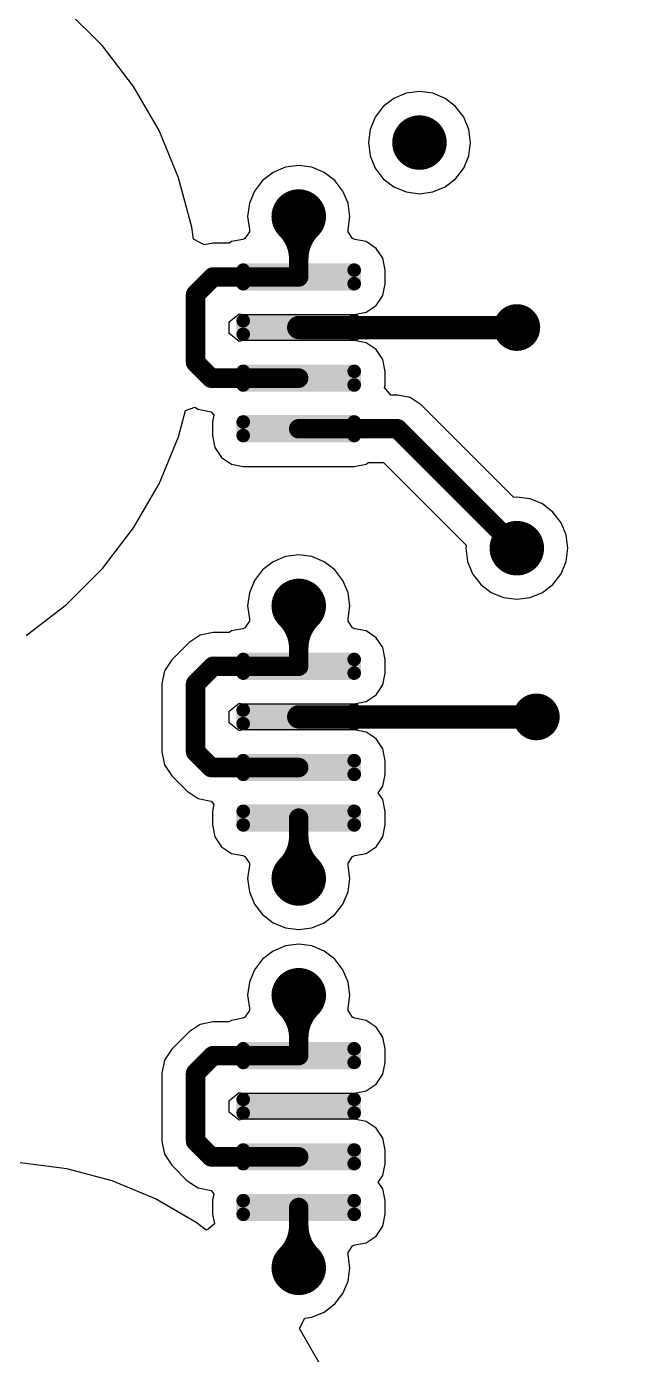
# Model space of a CAD drawing. Header units: millimetres. Extents: x 201 to 305, y 187 to 304.
# Drawn here: x 223.21 to 230.87, y 274.11 to 291.19 of the extents above; entities that cross this region are included whole.
import ezdxf

# ---------------------------------------------------------------- set-up
doc = ezdxf.new("R2010")
doc.units = ezdxf.units.MM
doc.layers.add('TopLayer', color=1, linetype='Continuous')

# ---------------------------------------------------------------- blocks, each defined once
blk = doc.blocks.new('TSSOP_8_4')
at = {"layer": 'TopLayer', "const_width": 0.0875}
for points in [[(-1.106, 4.013, 1), (-1.019, 4.013, 1)], [(-0.931, 4.013, 1), (-0.844, 4.013, 1)], [(-0.456, 4.013, 1), (-0.369, 4.013, 1)], [(-0.281, 4.013, 1), (-0.194, 4.013, 1)], [(0.194, 4.013, 1), (0.281, 4.013, 1)], [(0.369, 4.013, 1), (0.456, 4.013, 1)], [(0.844, 4.013, 1), (0.931, 4.013, 1)], [(1.019, 4.013, 1), (1.106, 4.013, 1)], [(-1.106, 2.588, 1), (-1.019, 2.588, 1)], [(-0.931, 2.588, 1), (-0.844, 2.588, 1)], [(-0.456, 2.588, 1), (-0.369, 2.588, 1)], [(-0.281, 2.588, 1), (-0.194, 2.588, 1)], [(0.194, 2.588, 1), (0.281, 2.588, 1)], [(0.369, 2.588, 1), (0.456, 2.588, 1)], [(0.844, 2.588, 1), (0.931, 2.588, 1)], [(1.019, 2.588, 1), (1.106, 2.588, 1)], [(-1.106, -2.588, 1), (-1.019, -2.588, 1)], [(-0.931, -2.588, 1), (-0.844, -2.588, 1)], [(-0.456, -2.588, 1), (-0.369, -2.588, 1)], [(-0.281, -2.588, 1), (-0.194, -2.588, 1)], [(0.194, -2.588, 1), (0.281, -2.588, 1)], [(0.369, -2.588, 1), (0.456, -2.588, 1)], [(0.844, -2.588, 1), (0.931, -2.588, 1)], [(1.019, -2.588, 1), (1.106, -2.588, 1)], [(-1.106, -4.013, 1), (-1.019, -4.013, 1)], [(-0.931, -4.013, 1), (-0.844, -4.013, 1)], [(-0.456, -4.013, 1), (-0.369, -4.013, 1)], [(-0.281, -4.013, 1), (-0.194, -4.013, 1)], [(0.194, -4.013, 1), (0.281, -4.013, 1)], [(0.369, -4.013, 1), (0.456, -4.013, 1)], [(0.844, -4.013, 1), (0.931, -4.013, 1)], [(1.019, -4.013, 1), (1.106, -4.013, 1)]]:
    blk.add_lwpolyline(points, format="xyb", close=True, dxfattribs=at)
at = {"layer": 'TopLayer'}
for points in [[(-1.062, 2.5), (-0.887, 2.5), (-1.062, 4.1), (-0.887, 4.1)], [(-0.413, 2.5), (-0.238, 2.5), (-0.413, 4.1), (-0.238, 4.1)], [(0.238, 2.5), (0.413, 2.5), (0.238, 4.1), (0.413, 4.1)], [(0.887, 2.5), (1.062, 2.5), (0.887, 4.1), (1.062, 4.1)], [(-1.15, 2.588), (-0.8, 2.588), (-1.15, 4.013), (-0.8, 4.013)], [(-0.5, 2.588), (-0.15, 2.588), (-0.5, 4.013), (-0.15, 4.013)], [(0.15, 2.588), (0.5, 2.588), (0.15, 4.013), (0.5, 4.013)], [(0.8, 2.588), (1.15, 2.588), (0.8, 4.013), (1.15, 4.013)], [(-1.062, -4.1), (-0.887, -4.1), (-1.062, -2.5), (-0.887, -2.5)], [(-0.413, -4.1), (-0.238, -4.1), (-0.413, -2.5), (-0.238, -2.5)], [(0.238, -4.1), (0.413, -4.1), (0.238, -2.5), (0.413, -2.5)], [(0.887, -4.1), (1.062, -4.1), (0.887, -2.5), (1.062, -2.5)], [(-1.15, -4.013), (-0.8, -4.013), (-1.15, -2.588), (-0.8, -2.588)], [(-0.5, -4.013), (-0.15, -4.013), (-0.5, -2.588), (-0.15, -2.588)], [(0.15, -4.013), (0.5, -4.013), (0.15, -2.588), (0.5, -2.588)], [(0.8, -4.013), (1.15, -4.013), (0.8, -2.588), (1.15, -2.588)]]:
    blk.add_solid(points, dxfattribs=at)
blk = doc.blocks.new('TSSOP_8_5')
at = {"layer": 'TopLayer', "const_width": 0.0875}
for points in [[(-1.106, 4.013, 1), (-1.019, 4.013, 1)], [(-0.931, 4.013, 1), (-0.844, 4.013, 1)], [(-0.456, 4.013, 1), (-0.369, 4.013, 1)], [(-0.281, 4.013, 1), (-0.194, 4.013, 1)], [(0.194, 4.013, 1), (0.281, 4.013, 1)], [(0.369, 4.013, 1), (0.456, 4.013, 1)], [(0.844, 4.013, 1), (0.931, 4.013, 1)], [(1.019, 4.013, 1), (1.106, 4.013, 1)], [(-1.106, 2.588, 1), (-1.019, 2.588, 1)], [(-0.931, 2.588, 1), (-0.844, 2.588, 1)], [(-0.456, 2.588, 1), (-0.369, 2.588, 1)], [(-0.281, 2.588, 1), (-0.194, 2.588, 1)], [(0.194, 2.588, 1), (0.281, 2.588, 1)], [(0.369, 2.588, 1), (0.456, 2.588, 1)], [(0.844, 2.588, 1), (0.931, 2.588, 1)], [(1.019, 2.588, 1), (1.106, 2.588, 1)], [(-1.106, -2.588, 1), (-1.019, -2.588, 1)], [(-0.931, -2.588, 1), (-0.844, -2.588, 1)], [(-0.456, -2.588, 1), (-0.369, -2.588, 1)], [(-0.281, -2.588, 1), (-0.194, -2.588, 1)], [(0.194, -2.588, 1), (0.281, -2.588, 1)], [(0.369, -2.588, 1), (0.456, -2.588, 1)], [(0.844, -2.588, 1), (0.931, -2.588, 1)], [(1.019, -2.588, 1), (1.106, -2.588, 1)], [(-1.106, -4.013, 1), (-1.019, -4.013, 1)], [(-0.931, -4.013, 1), (-0.844, -4.013, 1)], [(-0.456, -4.013, 1), (-0.369, -4.013, 1)], [(-0.281, -4.013, 1), (-0.194, -4.013, 1)], [(0.194, -4.013, 1), (0.281, -4.013, 1)], [(0.369, -4.013, 1), (0.456, -4.013, 1)], [(0.844, -4.013, 1), (0.931, -4.013, 1)], [(1.019, -4.013, 1), (1.106, -4.013, 1)]]:
    blk.add_lwpolyline(points, format="xyb", close=True, dxfattribs=at)
at = {"layer": 'TopLayer'}
for points in [[(-1.062, 2.5), (-0.887, 2.5), (-1.062, 4.1), (-0.887, 4.1)], [(-0.413, 2.5), (-0.238, 2.5), (-0.413, 4.1), (-0.238, 4.1)], [(0.238, 2.5), (0.413, 2.5), (0.238, 4.1), (0.413, 4.1)], [(0.887, 2.5), (1.062, 2.5), (0.887, 4.1), (1.062, 4.1)], [(-1.15, 2.588), (-0.8, 2.588), (-1.15, 4.013), (-0.8, 4.013)], [(-0.5, 2.588), (-0.15, 2.588), (-0.5, 4.013), (-0.15, 4.013)], [(0.15, 2.588), (0.5, 2.588), (0.15, 4.013), (0.5, 4.013)], [(0.8, 2.588), (1.15, 2.588), (0.8, 4.013), (1.15, 4.013)], [(-1.062, -4.1), (-0.887, -4.1), (-1.062, -2.5), (-0.887, -2.5)], [(-0.413, -4.1), (-0.238, -4.1), (-0.413, -2.5), (-0.238, -2.5)], [(0.238, -4.1), (0.413, -4.1), (0.238, -2.5), (0.413, -2.5)], [(0.887, -4.1), (1.062, -4.1), (0.887, -2.5), (1.062, -2.5)], [(-1.15, -4.013), (-0.8, -4.013), (-1.15, -2.588), (-0.8, -2.588)], [(-0.5, -4.013), (-0.15, -4.013), (-0.5, -2.588), (-0.15, -2.588)], [(0.15, -4.013), (0.5, -4.013), (0.15, -2.588), (0.5, -2.588)], [(0.8, -4.013), (1.15, -4.013), (0.8, -2.588), (1.15, -2.588)]]:
    blk.add_solid(points, dxfattribs=at)
blk = doc.blocks.new('TSSOP_8_126')
at = {"layer": 'TopLayer', "const_width": 0.0875}
for points in [[(-1.106, 4.013, 1), (-1.019, 4.013, 1)], [(-0.931, 4.013, 1), (-0.844, 4.013, 1)], [(-0.456, 4.013, 1), (-0.369, 4.013, 1)], [(-0.281, 4.013, 1), (-0.194, 4.013, 1)], [(0.194, 4.013, 1), (0.281, 4.013, 1)], [(0.369, 4.013, 1), (0.456, 4.013, 1)], [(0.844, 4.013, 1), (0.931, 4.013, 1)], [(1.019, 4.013, 1), (1.106, 4.013, 1)], [(-1.106, 2.588, 1), (-1.019, 2.588, 1)], [(-0.931, 2.588, 1), (-0.844, 2.588, 1)], [(-0.456, 2.588, 1), (-0.369, 2.588, 1)], [(-0.281, 2.588, 1), (-0.194, 2.588, 1)], [(0.194, 2.588, 1), (0.281, 2.588, 1)], [(0.369, 2.588, 1), (0.456, 2.588, 1)], [(0.844, 2.588, 1), (0.931, 2.588, 1)], [(1.019, 2.588, 1), (1.106, 2.588, 1)], [(-1.106, -2.588, 1), (-1.019, -2.588, 1)], [(-0.931, -2.588, 1), (-0.844, -2.588, 1)], [(-0.456, -2.588, 1), (-0.369, -2.588, 1)], [(-0.281, -2.588, 1), (-0.194, -2.588, 1)], [(0.194, -2.588, 1), (0.281, -2.588, 1)], [(0.369, -2.588, 1), (0.456, -2.588, 1)], [(0.844, -2.588, 1), (0.931, -2.588, 1)], [(1.019, -2.588, 1), (1.106, -2.588, 1)], [(-1.106, -4.013, 1), (-1.019, -4.013, 1)], [(-0.931, -4.013, 1), (-0.844, -4.013, 1)], [(-0.456, -4.013, 1), (-0.369, -4.013, 1)], [(-0.281, -4.013, 1), (-0.194, -4.013, 1)], [(0.194, -4.013, 1), (0.281, -4.013, 1)], [(0.369, -4.013, 1), (0.456, -4.013, 1)], [(0.844, -4.013, 1), (0.931, -4.013, 1)], [(1.019, -4.013, 1), (1.106, -4.013, 1)]]:
    blk.add_lwpolyline(points, format="xyb", close=True, dxfattribs=at)
at = {"layer": 'TopLayer'}
for points in [[(-1.062, 2.5), (-0.887, 2.5), (-1.062, 4.1), (-0.887, 4.1)], [(-0.413, 2.5), (-0.238, 2.5), (-0.413, 4.1), (-0.238, 4.1)], [(0.238, 2.5), (0.413, 2.5), (0.238, 4.1), (0.413, 4.1)], [(0.887, 2.5), (1.062, 2.5), (0.887, 4.1), (1.062, 4.1)], [(-1.15, 2.588), (-0.8, 2.588), (-1.15, 4.013), (-0.8, 4.013)], [(-0.5, 2.588), (-0.15, 2.588), (-0.5, 4.013), (-0.15, 4.013)], [(0.15, 2.588), (0.5, 2.588), (0.15, 4.013), (0.5, 4.013)], [(0.8, 2.588), (1.15, 2.588), (0.8, 4.013), (1.15, 4.013)], [(-1.062, -4.1), (-0.887, -4.1), (-1.062, -2.5), (-0.887, -2.5)], [(-0.413, -4.1), (-0.238, -4.1), (-0.413, -2.5), (-0.238, -2.5)], [(0.238, -4.1), (0.413, -4.1), (0.238, -2.5), (0.413, -2.5)], [(0.887, -4.1), (1.062, -4.1), (0.887, -2.5), (1.062, -2.5)], [(-1.15, -4.013), (-0.8, -4.013), (-1.15, -2.588), (-0.8, -2.588)], [(-0.5, -4.013), (-0.15, -4.013), (-0.5, -2.588), (-0.15, -2.588)], [(0.15, -4.013), (0.5, -4.013), (0.15, -2.588), (0.5, -2.588)], [(0.8, -4.013), (1.15, -4.013), (0.8, -2.588), (1.15, -2.588)]]:
    blk.add_solid(points, dxfattribs=at)

msp = doc.modelspace()

# ---------------------------------------------------------------- linework, layer by layer
at = {"layer": 'TopLayer'}
for p, q in [((224.179, 290.941), (223.715, 291.405)), ((224.578, 290.421), (224.179, 290.941)), ((224.906, 289.854), (224.578, 290.421)), ((228.08, 290.333), (227.922, 290.268)), ((228.25, 290.356), (228.08, 290.333)), ((228.42, 290.333), (228.25, 290.356)), ((228.578, 290.268), (228.42, 290.333)), ((227.786, 290.164), (227.682, 290.028)), ((227.922, 290.268), (227.786, 290.164)), ((228.714, 290.164), (228.578, 290.268)), ((228.818, 290.028), (228.714, 290.164)), ((227.682, 290.028), (227.617, 289.87)), ((228.883, 289.87), (228.818, 290.028)), ((225.157, 289.248), (224.906, 289.854)), ((227.617, 289.87), (227.594, 289.7)), ((228.906, 289.7), (228.883, 289.87)), ((227.594, 289.7), (227.617, 289.53)), ((228.883, 289.53), (228.906, 289.7)), ((227.617, 289.53), (227.682, 289.372)), ((228.818, 289.372), (228.883, 289.53)), ((226.372, 289.318), (226.236, 289.214)), ((226.53, 289.383), (226.372, 289.318)), ((226.7, 289.406), (226.53, 289.383)), ((226.87, 289.383), (226.7, 289.406)), ((227.028, 289.318), (226.87, 289.383)), ((227.164, 289.214), (227.028, 289.318)), ((227.682, 289.372), (227.786, 289.236)), ((228.714, 289.236), (228.818, 289.372)), ((225.326, 288.615), (225.157, 289.248)), ((226.236, 289.214), (226.132, 289.078)), ((227.268, 289.078), (227.164, 289.214)), ((227.786, 289.236), (227.922, 289.132)), ((227.922, 289.132), (228.08, 289.067)), ((228.42, 289.067), (228.578, 289.132)), ((228.578, 289.132), (228.714, 289.236)), ((226.132, 289.078), (226.067, 288.92)), ((227.333, 288.92), (227.268, 289.078)), ((228.08, 289.067), (228.25, 289.044)), ((228.25, 289.044), (228.42, 289.067)), ((226.067, 288.92), (226.044, 288.75)), ((227.356, 288.75), (227.333, 288.92)), ((225.347, 288.458), (225.326, 288.615)), ((226.044, 288.75), (226.066, 288.585)), ((227.334, 288.585), (227.356, 288.75)), ((225.485, 288.385), (225.347, 288.458)), ((225.981, 288.456), (225.836, 288.428)), ((226.01, 288.467), (225.981, 288.456)), ((226.067, 288.554), (226.01, 288.467)), ((226.066, 288.585), (226.067, 288.554)), ((227.333, 288.554), (227.334, 288.585)), ((227.39, 288.467), (227.333, 288.554)), ((227.419, 288.456), (227.39, 288.467)), ((227.564, 288.428), (227.419, 288.456)), ((225.6, 288.408), (225.485, 288.385)), ((225.808, 288.408), (225.6, 288.408)), ((225.836, 288.428), (225.808, 288.408)), ((227.692, 288.342), (227.564, 288.428)), ((227.778, 288.214), (227.692, 288.342)), ((227.808, 288.062), (227.778, 288.214)), ((227.808, 287.887), (227.808, 288.062)), ((227.778, 287.736), (227.808, 287.887)), ((227.564, 287.522), (227.692, 287.608)), ((227.692, 287.608), (227.778, 287.736)), ((225.808, 287.4), (225.935, 287.503)), ((225.935, 287.503), (225.987, 287.492)), ((225.987, 287.492), (227.412, 287.492)), ((227.412, 287.492), (227.564, 287.522)), ((225.808, 287.25), (225.808, 287.4)), ((225.935, 287.147), (225.808, 287.25)), ((225.987, 287.158), (225.935, 287.147)), ((227.412, 287.158), (225.987, 287.158)), ((227.564, 287.128), (227.412, 287.158)), ((227.692, 287.042), (227.564, 287.128)), ((227.778, 286.914), (227.692, 287.042)), ((227.808, 286.762), (227.778, 286.914)), ((227.808, 286.587), (227.808, 286.762)), ((227.801, 286.556), (227.808, 286.587)), ((227.882, 286.458), (227.801, 286.556)), ((227.966, 286.458), (227.882, 286.458)), ((228.132, 286.425), (227.966, 286.458)), ((228.272, 286.331), (228.132, 286.425)), ((225.157, 285.922), (225.247, 286.259)), ((225.247, 286.259), (225.366, 286.303)), ((225.366, 286.303), (225.409, 286.275)), ((225.409, 286.275), (225.575, 286.242)), ((225.575, 286.242), (225.61, 286.199)), ((229.462, 285.142), (228.272, 286.331)), ((225.61, 286.199), (225.592, 286.112)), ((225.592, 286.112), (225.592, 285.937)), ((224.907, 285.317), (225.157, 285.922)), ((225.592, 285.937), (225.622, 285.786)), ((225.622, 285.786), (225.708, 285.658)), ((225.708, 285.658), (225.836, 285.572)), ((225.836, 285.572), (225.987, 285.542)), ((225.987, 285.542), (227.412, 285.542)), ((227.412, 285.542), (227.564, 285.572)), ((227.564, 285.572), (227.592, 285.592)), ((227.592, 285.592), (227.787, 285.592)), ((227.787, 285.592), (228.849, 284.529)), ((224.58, 284.751), (224.907, 285.317)), ((229.5, 285.147), (229.462, 285.142)), ((229.67, 285.124), (229.5, 285.147)), ((229.828, 285.059), (229.67, 285.124)), ((229.964, 284.955), (229.828, 285.059)), ((230.068, 284.819), (229.964, 284.955)), ((224.181, 284.231), (224.58, 284.751)), ((230.133, 284.661), (230.068, 284.819)), ((228.849, 284.529), (228.844, 284.491)), ((230.156, 284.491), (230.133, 284.661)), ((226.53, 284.383), (226.372, 284.318)), ((226.7, 284.406), (226.53, 284.383)), ((226.87, 284.383), (226.7, 284.406)), ((227.028, 284.318), (226.87, 284.383)), ((228.844, 284.491), (228.867, 284.321)), ((230.133, 284.321), (230.156, 284.491)), ((223.719, 283.769), (224.181, 284.231)), ((226.236, 284.214), (226.132, 284.078)), ((226.372, 284.318), (226.236, 284.214)), ((227.164, 284.214), (227.028, 284.318)), ((227.268, 284.078), (227.164, 284.214)), ((228.867, 284.321), (228.932, 284.163)), ((230.068, 284.163), (230.133, 284.321)), ((226.132, 284.078), (226.067, 283.92)), ((227.333, 283.92), (227.268, 284.078)), ((228.932, 284.163), (229.036, 284.027)), ((229.036, 284.027), (229.172, 283.923)), ((229.828, 283.923), (229.964, 284.027)), ((229.964, 284.027), (230.068, 284.163)), ((226.067, 283.92), (226.044, 283.75)), ((227.356, 283.75), (227.333, 283.92)), ((229.172, 283.923), (229.33, 283.858)), ((229.33, 283.858), (229.5, 283.835)), ((229.5, 283.835), (229.67, 283.858)), ((229.67, 283.858), (229.828, 283.923)), ((223.199, 283.37), (223.719, 283.769)), ((226.044, 283.75), (226.066, 283.585)), ((227.334, 283.585), (227.356, 283.75)), ((226.067, 283.554), (226.01, 283.467)), ((226.066, 283.585), (226.067, 283.554)), ((227.333, 283.554), (227.334, 283.585)), ((227.39, 283.467), (227.333, 283.554)), ((225.434, 283.375), (225.294, 283.281)), ((225.6, 283.408), (225.434, 283.375)), ((225.808, 283.408), (225.6, 283.408)), ((225.836, 283.428), (225.808, 283.408)), ((225.981, 283.456), (225.836, 283.428)), ((226.01, 283.467), (225.981, 283.456)), ((227.419, 283.456), (227.39, 283.467)), ((227.564, 283.428), (227.419, 283.456)), ((227.692, 283.342), (227.564, 283.428)), ((227.778, 283.214), (227.692, 283.342)), ((225.294, 283.281), (225.069, 283.056)), ((227.808, 283.062), (227.778, 283.214)), ((225.069, 283.056), (224.975, 282.916)), ((227.808, 282.887), (227.808, 283.062)), ((224.975, 282.916), (224.942, 282.75)), ((227.778, 282.736), (227.808, 282.887)), ((224.942, 282.75), (224.942, 281.875)), ((227.692, 282.608), (227.778, 282.736)), ((225.808, 282.4), (225.935, 282.503)), ((225.935, 282.503), (225.987, 282.492)), ((225.987, 282.492), (227.412, 282.492)), ((227.412, 282.492), (227.564, 282.522)), ((227.564, 282.522), (227.692, 282.608)), ((225.808, 282.25), (225.808, 282.4)), ((225.935, 282.147), (225.808, 282.25)), ((225.987, 282.158), (225.935, 282.147)), ((227.412, 282.158), (225.987, 282.158)), ((227.564, 282.128), (227.412, 282.158)), ((227.692, 282.042), (227.564, 282.128)), ((227.778, 281.914), (227.692, 282.042)), ((224.942, 281.875), (224.975, 281.709)), ((227.808, 281.762), (227.778, 281.914)), ((224.975, 281.709), (225.069, 281.569)), ((227.808, 281.587), (227.808, 281.762)), ((225.069, 281.569), (225.269, 281.369)), ((227.72, 281.35), (227.778, 281.436)), ((227.778, 281.436), (227.808, 281.587)), ((225.269, 281.369), (225.409, 281.275)), ((225.409, 281.275), (225.575, 281.242)), ((227.778, 281.264), (227.72, 281.35)), ((227.808, 281.112), (227.778, 281.264)), ((225.575, 281.242), (225.61, 281.199)), ((225.61, 281.199), (225.592, 281.112)), ((225.592, 281.112), (225.592, 280.937)), ((227.808, 280.937), (227.808, 281.112)), ((225.592, 280.937), (225.622, 280.786)), ((227.778, 280.786), (227.808, 280.937)), ((225.622, 280.786), (225.708, 280.658)), ((227.692, 280.658), (227.778, 280.786)), ((225.708, 280.658), (225.836, 280.572)), ((227.564, 280.572), (227.692, 280.658)), ((225.836, 280.572), (225.981, 280.544)), ((225.981, 280.544), (226.01, 280.533)), ((226.01, 280.533), (226.067, 280.446)), ((226.066, 280.415), (226.044, 280.25)), ((226.067, 280.446), (226.066, 280.415)), ((227.333, 280.446), (227.39, 280.533)), ((227.334, 280.415), (227.333, 280.446)), ((227.356, 280.25), (227.334, 280.415)), ((227.39, 280.533), (227.419, 280.544)), ((227.419, 280.544), (227.564, 280.572)), ((226.044, 280.25), (226.067, 280.08)), ((227.333, 280.08), (227.356, 280.25)), ((226.067, 280.08), (226.132, 279.922)), ((227.268, 279.922), (227.333, 280.08)), ((226.132, 279.922), (226.236, 279.786)), ((227.164, 279.786), (227.268, 279.922)), ((226.236, 279.786), (226.372, 279.682)), ((227.028, 279.682), (227.164, 279.786)), ((226.372, 279.682), (226.53, 279.617)), ((226.53, 279.617), (226.7, 279.594)), ((226.7, 279.594), (226.87, 279.617)), ((226.87, 279.617), (227.028, 279.682)), ((226.7, 279.406), (226.53, 279.383)), ((226.87, 279.383), (226.7, 279.406)), ((226.236, 279.214), (226.132, 279.078)), ((226.372, 279.318), (226.236, 279.214)), ((226.53, 279.383), (226.372, 279.318)), ((227.028, 279.318), (226.87, 279.383)), ((227.164, 279.214), (227.028, 279.318)), ((227.268, 279.078), (227.164, 279.214)), ((226.132, 279.078), (226.067, 278.92)), ((227.333, 278.92), (227.268, 279.078)), ((226.067, 278.92), (226.044, 278.75)), ((227.356, 278.75), (227.333, 278.92)), ((226.044, 278.75), (226.066, 278.585)), ((227.334, 278.585), (227.356, 278.75)), ((226.067, 278.554), (226.01, 278.467)), ((226.066, 278.585), (226.067, 278.554)), ((227.333, 278.554), (227.334, 278.585)), ((227.39, 278.467), (227.333, 278.554)), ((225.434, 278.375), (225.294, 278.281)), ((225.6, 278.408), (225.434, 278.375)), ((225.808, 278.408), (225.6, 278.408)), ((225.836, 278.428), (225.808, 278.408)), ((225.981, 278.456), (225.836, 278.428)), ((226.01, 278.467), (225.981, 278.456)), ((227.419, 278.456), (227.39, 278.467)), ((227.564, 278.428), (227.419, 278.456)), ((227.692, 278.342), (227.564, 278.428)), ((225.294, 278.281), (225.069, 278.056)), ((227.778, 278.214), (227.692, 278.342)), ((227.808, 278.062), (227.778, 278.214)), ((225.069, 278.056), (224.975, 277.916)), ((227.808, 277.887), (227.808, 278.062)), ((224.975, 277.916), (224.942, 277.75)), ((227.778, 277.736), (227.808, 277.887)), ((224.942, 277.75), (224.942, 276.875)), ((227.692, 277.608), (227.778, 277.736)), ((227.412, 277.492), (227.564, 277.522)), ((227.564, 277.522), (227.692, 277.608)), ((225.808, 277.4), (225.935, 277.503)), ((225.808, 277.25), (225.808, 277.4)), ((225.935, 277.503), (225.987, 277.492)), ((225.987, 277.492), (227.412, 277.492)), ((225.935, 277.147), (225.808, 277.25)), ((225.987, 277.158), (225.935, 277.147)), ((227.412, 277.158), (225.987, 277.158)), ((227.564, 277.128), (227.412, 277.158)), ((227.692, 277.042), (227.564, 277.128)), ((227.778, 276.914), (227.692, 277.042)), ((224.942, 276.875), (224.975, 276.709)), ((227.808, 276.762), (227.778, 276.914)), ((224.975, 276.709), (225.069, 276.569)), ((227.808, 276.587), (227.808, 276.762)), ((223.722, 276.521), (223.125, 276.6)), ((224.305, 276.365), (223.722, 276.521)), ((225.069, 276.569), (225.269, 276.369)), ((227.778, 276.436), (227.808, 276.587)), ((224.862, 276.134), (224.305, 276.365)), ((225.269, 276.369), (225.409, 276.275)), ((227.72, 276.35), (227.778, 276.436)), ((227.778, 276.264), (227.72, 276.35)), ((225.409, 276.275), (225.575, 276.242)), ((225.575, 276.242), (225.61, 276.199)), ((225.61, 276.199), (225.592, 276.113)), ((227.808, 276.113), (227.778, 276.264)), ((225.384, 275.833), (224.862, 276.134)), ((225.592, 276.113), (225.592, 275.937)), ((227.808, 275.937), (227.808, 276.113)), ((225.513, 275.734), (225.384, 275.833)), ((225.617, 275.815), (225.539, 275.747)), ((225.592, 275.937), (225.617, 275.815)), ((227.778, 275.786), (227.808, 275.937)), ((225.539, 275.747), (225.513, 275.734)), ((227.564, 275.572), (227.692, 275.658)), ((227.692, 275.658), (227.778, 275.786)), ((227.333, 275.446), (227.39, 275.533)), ((227.39, 275.533), (227.419, 275.544)), ((227.419, 275.544), (227.564, 275.572)), ((227.334, 275.415), (227.333, 275.446)), ((227.356, 275.25), (227.334, 275.415)), ((227.333, 275.08), (227.356, 275.25)), ((227.268, 274.922), (227.333, 275.08)), ((227.028, 274.682), (227.164, 274.786)), ((227.164, 274.786), (227.268, 274.922)), ((226.708, 274.471), (226.778, 274.605)), ((226.778, 274.605), (226.87, 274.617)), ((226.87, 274.617), (227.028, 274.682)), ((226.958, 274.039), (226.708, 274.471))]:
    msp.add_line(p, q, dxfattribs=at)
for points, const_width in [([(228.075, 289.7, 1), (228.425, 289.7, 1)], 0.35), ([(226.525, 288.75, 1), (226.875, 288.75, 1)], 0.35), ([(226.637, 288.75, 1), (226.762, 288.75, 1)], 0.125), ([(226.478, 288.591, 1), (226.603, 288.591, 1)], 0.125), ([(226.797, 288.591, 1), (226.922, 288.591, 1)], 0.125), ([(226.637, 288.207, 1), (226.762, 288.207, 1)], 0.125), ([(226.637, 288.207, 1), (226.762, 288.207, 1)], 0.125), ([(225.537, 287.975, 1), (225.662, 287.975, 1)], 0.125), ([(225.537, 287.975, 1), (225.662, 287.975, 1)], 0.125), ([(226.637, 287.975, 1), (226.762, 287.975, 1)], 0.125), ([(226.637, 287.975, 1), (226.762, 287.975, 1)], 0.125), ([(225.313, 287.75, 1), (225.437, 287.75, 1)], 0.125), ([(225.313, 287.75, 1), (225.437, 287.75, 1)], 0.125), ([(229.35, 287.325, 1), (229.65, 287.325, 1)], 0.3), ([(226.625, 287.325, 1), (226.775, 287.325, 1)], 0.15), ([(229.425, 287.325, 1), (229.575, 287.325, 1)], 0.15), ([(225.313, 286.875, 1), (225.437, 286.875, 1)], 0.125), ([(225.313, 286.875, 1), (225.437, 286.875, 1)], 0.125), ([(225.513, 286.675, 1), (225.638, 286.675, 1)], 0.125), ([(225.513, 286.675, 1), (225.638, 286.675, 1)], 0.125), ([(226.637, 286.675, 1), (226.762, 286.675, 1)], 0.125), ([(226.637, 286.025, 1), (226.762, 286.025, 1)], 0.125), ([(227.904, 286.025, 1), (228.029, 286.025, 1)], 0.125), ([(227.904, 286.025, 1), (228.029, 286.025, 1)], 0.125), ([(229.325, 284.491, 1), (229.675, 284.491, 1)], 0.35), ([(229.438, 284.491, 1), (229.562, 284.491, 1)], 0.125), ([(226.525, 283.75, 1), (226.875, 283.75, 1)], 0.35), ([(226.637, 283.75, 1), (226.762, 283.75, 1)], 0.125), ([(226.478, 283.591, 1), (226.603, 283.591, 1)], 0.125), ([(226.797, 283.591, 1), (226.922, 283.591, 1)], 0.125), ([(226.637, 283.207, 1), (226.762, 283.207, 1)], 0.125), ([(226.637, 283.207, 1), (226.762, 283.207, 1)], 0.125), ([(225.537, 282.975, 1), (225.662, 282.975, 1)], 0.125), ([(225.537, 282.975, 1), (225.662, 282.975, 1)], 0.125), ([(226.637, 282.975, 1), (226.762, 282.975, 1)], 0.125), ([(226.637, 282.975, 1), (226.762, 282.975, 1)], 0.125), ([(225.313, 282.75, 1), (225.437, 282.75, 1)], 0.125), ([(225.313, 282.75, 1), (225.437, 282.75, 1)], 0.125), ([(226.625, 282.325, 1), (226.775, 282.325, 1)], 0.15), ([(229.6, 282.325, 1), (229.9, 282.325, 1)], 0.3), ([(229.675, 282.325, 1), (229.825, 282.325, 1)], 0.15), ([(225.313, 281.875, 1), (225.437, 281.875, 1)], 0.125), ([(225.313, 281.875, 1), (225.437, 281.875, 1)], 0.125), ([(225.513, 281.675, 1), (225.638, 281.675, 1)], 0.125), ([(225.513, 281.675, 1), (225.638, 281.675, 1)], 0.125), ([(226.637, 281.675, 1), (226.762, 281.675, 1)], 0.125), ([(226.637, 281.025, 1), (226.762, 281.025, 1)], 0.125), ([(226.637, 280.793, 1), (226.762, 280.793, 1)], 0.125), ([(226.637, 280.793, 1), (226.762, 280.793, 1)], 0.125), ([(226.525, 280.25, 1), (226.875, 280.25, 1)], 0.35), ([(226.478, 280.409, 1), (226.603, 280.409, 1)], 0.125), ([(226.797, 280.409, 1), (226.922, 280.409, 1)], 0.125), ([(226.637, 280.25, 1), (226.762, 280.25, 1)], 0.125), ([(226.525, 278.75, 1), (226.875, 278.75, 1)], 0.35), ([(226.637, 278.75, 1), (226.762, 278.75, 1)], 0.125), ([(226.478, 278.591, 1), (226.603, 278.591, 1)], 0.125), ([(226.797, 278.591, 1), (226.922, 278.591, 1)], 0.125), ([(226.637, 278.207, 1), (226.762, 278.207, 1)], 0.125), ([(226.637, 278.207, 1), (226.762, 278.207, 1)], 0.125), ([(225.537, 277.975, 1), (225.662, 277.975, 1)], 0.125), ([(225.537, 277.975, 1), (225.662, 277.975, 1)], 0.125), ([(226.637, 277.975, 1), (226.762, 277.975, 1)], 0.125), ([(226.637, 277.975, 1), (226.762, 277.975, 1)], 0.125), ([(225.313, 277.75, 1), (225.437, 277.75, 1)], 0.125), ([(225.313, 277.75, 1), (225.437, 277.75, 1)], 0.125), ([(225.313, 276.875, 1), (225.437, 276.875, 1)], 0.125), ([(225.313, 276.875, 1), (225.437, 276.875, 1)], 0.125), ([(225.513, 276.675, 1), (225.638, 276.675, 1)], 0.125), ([(225.513, 276.675, 1), (225.638, 276.675, 1)], 0.125), ([(226.637, 276.675, 1), (226.762, 276.675, 1)], 0.125), ([(226.637, 276.025, 1), (226.762, 276.025, 1)], 0.125), ([(226.637, 275.793, 1), (226.762, 275.793, 1)], 0.125), ([(226.637, 275.793, 1), (226.762, 275.793, 1)], 0.125), ([(226.525, 275.25, 1), (226.875, 275.25, 1)], 0.35), ([(226.478, 275.409, 1), (226.603, 275.409, 1)], 0.125), ([(226.797, 275.409, 1), (226.922, 275.409, 1)], 0.125), ([(226.637, 275.25, 1), (226.762, 275.25, 1)], 0.125)]:
    msp.add_lwpolyline(points, format="xyb", close=True, dxfattribs=dict(at, const_width=const_width))
for points, const_width in [([(226.7, 287.975), (226.7, 288.75)], 0.25), ([(225.375, 287.75), (225.6, 287.975)], 0.25), ([(225.6, 287.975), (226.7, 287.975)], 0.25), ([(225.375, 286.875), (225.375, 287.75)], 0.25), ([(226.7, 287.325), (229.5, 287.325)], 0.3), ([(225.375, 286.875), (225.575, 286.675)], 0.25), ([(225.575, 286.675), (226.7, 286.675)], 0.25), ([(226.7, 286.025), (227.966, 286.025)], 0.25), ([(227.966, 286.025), (229.5, 284.491)], 0.25), ([(226.7, 282.975), (226.7, 283.75)], 0.25), ([(225.375, 282.75), (225.6, 282.975)], 0.25), ([(225.6, 282.975), (226.7, 282.975)], 0.25), ([(225.375, 281.875), (225.375, 282.75)], 0.25), ([(226.7, 282.325), (229.75, 282.325)], 0.3), ([(225.375, 281.875), (225.575, 281.675)], 0.25), ([(225.575, 281.675), (226.7, 281.675)], 0.25), ([(226.7, 280.25), (226.7, 281.025)], 0.25), ([(226.7, 277.975), (226.7, 278.75)], 0.25), ([(225.375, 277.75), (225.6, 277.975)], 0.25), ([(225.6, 277.975), (226.7, 277.975)], 0.25), ([(225.375, 276.875), (225.375, 277.75)], 0.25), ([(225.375, 276.875), (225.575, 276.675)], 0.25), ([(225.575, 276.675), (226.7, 276.675)], 0.25), ([(226.7, 275.25), (226.7, 276.025)], 0.25)]:
    msp.add_lwpolyline(points, dxfattribs=dict(at, const_width=const_width))
at = {"layer": 'TopLayer', "const_width": 0.25}
for points in [[(226.541, 288.591, -0.198912), (226.7, 288.207)], [(226.7, 288.207, -0.198912), (226.859, 288.591)], [(226.541, 283.591, -0.198912), (226.7, 283.207)], [(226.7, 283.207, -0.198912), (226.859, 283.591)], [(226.7, 280.793, -0.198912), (226.541, 280.409)], [(226.859, 280.409, -0.198912), (226.7, 280.793)], [(226.541, 278.591, -0.198912), (226.7, 278.207)], [(226.7, 278.207, -0.198912), (226.859, 278.591)], [(226.7, 275.793, -0.198912), (226.541, 275.409)], [(226.859, 275.409, -0.198912), (226.7, 275.793)]]:
    msp.add_lwpolyline(points, format="xyb", dxfattribs=at)

# ---------------------------------------------------------------- block references
at = {"rotation": 90}
for name, p in [('TSSOP_8_4', (230, 287)), ('TSSOP_8_5', (230, 282)), ('TSSOP_8_126', (230, 277))]:
    msp.add_blockref(name, p, dxfattribs=at)

doc.saveas('drawing.dxf')
